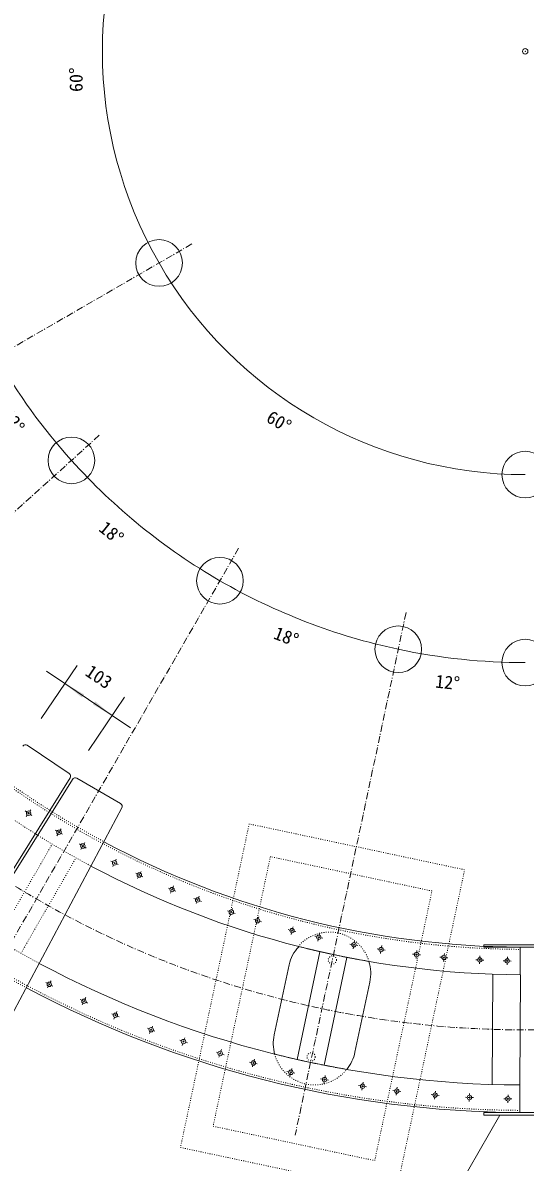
# Model space of a CAD drawing. Units: millimetres, scale not verified. Extents: x -3900 to 3900, y -2750 to 2750.
# Drawn here: x -2361 to -1449, y -1712 to 355 of the extents above; entities that cross this region are included whole.
import ezdxf
from ezdxf.enums import TextEntityAlignment as Align

# ---------------------------------------------------------------- set-up
doc = ezdxf.new("R2010")
doc.units = ezdxf.units.MM
doc.header["$LTSCALE"] = 20
doc.header["$PDMODE"] = 32
doc.header["$PDSIZE"] = 10
doc.linetypes.add('USER5', pattern=[0.208282, 0.069427, -0.138855])
doc.linetypes.add('USER6', pattern=[1.041641, 0.625, -0.208282, 0.069427, -0.138931])
doc.layers.add('0-1_IMPORTED', color=30, linetype='Continuous', lineweight=18)
doc.styles.add('ＭＳ ゴシック', font='')
doc.styles.get('ＭＳ ゴシック').set_extended_font_data('MS Gothic')

msp = doc.modelspace()

# ---------------------------------------------------------------- linework, layer by layer
at = {"layer": '0-1_IMPORTED', "color": 1, "linetype": 'USER6'}
for p, q in [((-2053.76, -46.65), (-3292.75, -761.98)), ((-2222.06, -393.72), (-2942.22, -1042.15)), ((-1968.96, -598.67), (-2453.5, -1437.91)), ((-1664.92, -715.38), (-1866.4, -1663.28))]:
    msp.add_line(p, q, dxfattribs=at)
at = {"layer": '0-1_IMPORTED', "color": 1}
for p, q in [((-2327.4, -907.59), (-2262.23, -810.97)), ((-2317.76, -821.76), (-2284.59, -844.13)), ((-2284.59, -844.13), (-2198.71, -902.06)), ((-2241.51, -965.52), (-2176.34, -868.9)), ((-2198.71, -902.06), (-2165.55, -924.43)), ((-1494.5, -1626.68), (-1667.12, -1925.66))]:
    msp.add_line(p, q, dxfattribs=at)
at = {"layer": '0-1_IMPORTED'}
for p, q in [((-2276.8, -1007.11), (-2352.74, -955.89)), ((-2507.17, -1386.7), (-2275.06, -1015.26)), ((-2386.73, -1456.44), (-2181.11, -1069.71)), ((-2348.03, -1075.55), (-2346.34, -1073.05)), ((-2356.48, -1074.99), (-2353.99, -1076.69)), ((-2354.54, -1085.13), (-2352.85, -1082.64)), ((-2352.1, -1077.97), (-2348.79, -1080.22)), ((-2351.57, -1080.75), (-2349.32, -1077.44)), ((-2346.9, -1081.5), (-2344.4, -1083.19)), ((-2301.47, -1109.99), (-2298.86, -1111.5)), ((-2296.88, -1112.64), (-2293.42, -1114.64)), ((-2296.15, -1115.37), (-2294.15, -1111.91)), ((-2293.01, -1109.93), (-2291.5, -1107.32)), ((-2291.44, -1115.79), (-2288.83, -1117.29)), ((-2298.8, -1119.97), (-2297.29, -1117.35)), ((-2258.17, -1134.99), (-2255.56, -1136.5)), ((-2249.71, -1134.93), (-2248.2, -1132.32)), ((-2255.5, -1144.97), (-2253.99, -1142.35)), ((-2253.58, -1137.64), (-2250.12, -1139.64)), ((-2252.85, -1140.37), (-2250.85, -1136.91)), ((-2248.14, -1140.79), (-2245.53, -1142.29)), ((-2198.14, -1167.38), (-2200.85, -1166.07)), ((-2197.46, -1175.82), (-2196.15, -1173.11)), ((-2192.48, -1170.12), (-2196.08, -1168.38)), ((-2195.15, -1171.05), (-2193.41, -1167.45)), ((-2192.41, -1165.39), (-2191.1, -1162.68)), ((-2187.71, -1172.43), (-2190.42, -1171.12)), ((-2153.11, -1189.35), (-2155.82, -1188.03)), ((-2152.43, -1197.79), (-2151.12, -1195.07)), ((-2147.45, -1192.09), (-2151.05, -1190.34)), ((-2150.12, -1193.02), (-2148.38, -1189.41)), ((-2147.38, -1187.36), (-2146.07, -1184.64)), ((-2142.68, -1194.4), (-2145.39, -1193.08)), ((-2096.55, -1214.95), (-2093.75, -1216.08)), ((-2091.63, -1216.94), (-2087.93, -1218.44)), ((-2090.53, -1219.54), (-2089.03, -1215.84)), ((-2088.17, -1213.72), (-2087.04, -1210.92)), ((-2085.81, -1219.3), (-2083.01, -1220.43)), ((-2092.52, -1224.46), (-2091.39, -1221.66)), ((-2050.19, -1233.68), (-2047.4, -1234.81)), ((-2045.28, -1235.67), (-2041.57, -1237.17)), ((-2044.17, -1238.27), (-2042.67, -1234.57)), ((-2041.82, -1232.45), (-2040.69, -1229.65)), ((-2039.45, -1238.03), (-2036.65, -1239.16)), ((-2046.16, -1243.19), (-2045.03, -1240.39)), ((-1989.19, -1256.41), (-1986.32, -1257.35)), ((-1984.15, -1258.06), (-1980.35, -1259.31)), ((-1982.87, -1260.59), (-1981.63, -1256.79)), ((-1980.91, -1254.62), (-1979.97, -1251.75)), ((-1978.18, -1260.02), (-1975.31, -1260.96)), ((-1984.53, -1265.62), (-1983.59, -1262.76)), ((-1941.54, -1271.89), (-1938.67, -1272.83)), ((-1936.88, -1281.11), (-1935.94, -1278.24)), ((-1936.5, -1273.55), (-1932.7, -1274.79)), ((-1935.23, -1276.07), (-1933.98, -1272.27)), ((-1933.26, -1270.1), (-1932.32, -1267.23)), ((-1930.53, -1275.51), (-1927.66, -1276.45)), ((-1879.01, -1290.37), (-1876.09, -1291.1)), ((-1873.87, -1291.66), (-1869.99, -1292.63)), ((-1873.7, -1299.23), (-1872.97, -1296.3)), ((-1872.41, -1294.08), (-1871.44, -1290.2)), ((-1870.89, -1287.98), (-1870.16, -1285.06)), ((-1867.77, -1293.18), (-1864.84, -1293.91)), ((-1822.38, -1300.08), (-1821.65, -1297.15)), ((-1859.48, -1321), (-1859.89, -1321.42)), ((-1830.5, -1302.47), (-1827.57, -1303.2)), ((-1825.35, -1303.75), (-1821.47, -1304.72)), ((-1825.18, -1311.32), (-1824.45, -1308.4)), ((-1823.9, -1306.18), (-1822.93, -1302.3)), ((-1819.26, -1305.27), (-1816.33, -1306)), ((-1763.86, -1317.06), (-1766.83, -1316.55)), ((-1757.67, -1318.13), (-1761.61, -1317.45)), ((-1760.88, -1324.99), (-1760.37, -1322.02)), ((-1759.98, -1319.76), (-1759.3, -1315.82)), ((-1758.91, -1313.57), (-1758.39, -1310.6)), ((-1752.44, -1319.04), (-1755.42, -1318.52)), ((-1709.57, -1322.27), (-1709.05, -1319.3)), ((-1457.91, -1372.18), (-1457.8, -1322.18)), ((-1862.79, -1526.03), (-1821.21, -1330.4)), ((-1813.88, -1536.43), (-1772.3, -1340.8)), ((-1714.52, -1325.76), (-1717.49, -1325.25)), ((-1708.33, -1326.83), (-1712.27, -1326.15)), ((-1711.54, -1333.69), (-1711.03, -1330.72)), ((-1710.64, -1328.46), (-1709.96, -1324.52)), ((-1703.1, -1327.74), (-1706.08, -1327.22)), ((-1650.1, -1335.1), (-1653.1, -1334.79)), ((-1643.85, -1335.76), (-1647.82, -1335.34)), ((-1646.6, -1342.81), (-1646.28, -1339.81)), ((-1646.04, -1337.54), (-1645.63, -1333.56)), ((-1645.39, -1331.29), (-1645.07, -1328.29)), ((-1638.57, -1336.31), (-1641.57, -1336)), ((-1600.37, -1340.33), (-1603.37, -1340.01)), ((-1594.12, -1340.99), (-1598.1, -1340.57)), ((-1596.32, -1342.76), (-1595.9, -1338.79)), ((-1595.66, -1336.51), (-1595.35, -1333.51)), ((-1588.85, -1341.54), (-1591.85, -1341.22)), ((-1531.25, -1347.32), (-1531.1, -1343.32)), ((-1531.01, -1341.04), (-1530.89, -1338.02)), ((-1480.94, -1342.79), (-1480.82, -1339.77)), ((-1877.4, -1354.25), (-1904.42, -1481.41)), ((-1596.87, -1348.04), (-1596.56, -1345.04)), ((-1538.47, -1345.04), (-1535.45, -1345.16)), ((-1533.17, -1345.24), (-1529.17, -1345.4)), ((-1531.45, -1352.62), (-1531.33, -1349.6)), ((-1526.89, -1345.48), (-1523.88, -1345.6)), ((-1488.4, -1346.79), (-1485.38, -1346.91)), ((-1483.1, -1346.99), (-1479.1, -1347.14)), ((-1481.38, -1354.36), (-1481.26, -1351.35)), ((-1481.18, -1349.07), (-1481.02, -1345.07)), ((-1476.82, -1347.23), (-1473.8, -1347.35)), ((-2310.9, -1385.75), (-2309.59, -1383.04)), ((-1508.38, -1571.91), (-1507.33, -1371.91)), ((-1458.38, -1572.18), (-1457.33, -1372.18)), ((-2316.63, -1387.74), (-2319.34, -1386.43)), ((-2315.95, -1396.18), (-2314.64, -1393.47)), ((-2310.97, -1390.48), (-2314.57, -1388.74)), ((-2313.64, -1391.41), (-2311.9, -1387.81)), ((-2306.2, -1392.79), (-2308.91, -1391.48)), ((-1757.7, -1512.59), (-1730.68, -1385.43)), ((-2253.71, -1418.43), (-2256.43, -1417.12)), ((-2253.04, -1426.87), (-2251.72, -1424.16)), ((-2248.06, -1421.17), (-2251.66, -1419.43)), ((-2250.73, -1422.1), (-2248.98, -1418.5)), ((-2247.99, -1416.44), (-2246.67, -1413.72)), ((-2243.28, -1423.48), (-2246, -1422.16)), ((-2199.47, -1443), (-2196.68, -1444.13)), ((-2194.56, -1444.99), (-2190.85, -1446.49)), ((-2193.45, -1447.59), (-2191.95, -1443.88)), ((-2191.1, -1441.77), (-2189.97, -1438.97)), ((-2195.44, -1452.51), (-2194.31, -1449.71)), ((-2188.73, -1447.35), (-2185.93, -1448.48)), ((-2126.2, -1467.99), (-2125.07, -1465.19)), ((-2134.57, -1469.23), (-2131.78, -1470.36)), ((-2130.54, -1478.73), (-2129.41, -1475.94)), ((-2129.66, -1471.21), (-2125.95, -1472.71)), ((-2128.55, -1473.82), (-2127.05, -1470.11)), ((-2123.83, -1473.57), (-2121.03, -1474.7)), ((-2067.68, -1489.29), (-2066.74, -1486.42)), ((-2075.95, -1491.08), (-2073.09, -1492.02)), ((-2071.29, -1500.3), (-2070.35, -1497.43)), ((-2070.92, -1492.74), (-2067.12, -1493.99)), ((-2069.64, -1495.26), (-2068.39, -1491.46)), ((-2064.94, -1494.7), (-2062.08, -1495.64)), ((-2001.11, -1510.92), (-2000.16, -1508.05)), ((-2009.38, -1512.71), (-2006.51, -1513.66)), ((-2004.72, -1521.93), (-2003.78, -1519.06)), ((-2004.34, -1514.37), (-2000.54, -1515.62)), ((-2003.07, -1516.89), (-2001.82, -1513.09)), ((-1998.37, -1516.33), (-1995.5, -1517.27)), ((-1941.08, -1528.14), (-1940.35, -1525.21)), ((-1949.2, -1530.53), (-1946.27, -1531.26)), ((-1944.05, -1531.81), (-1940.17, -1532.78)), ((-1943.88, -1539.38), (-1943.15, -1536.45)), ((-1942.6, -1534.24), (-1941.63, -1530.36)), ((-1937.95, -1533.33), (-1935.03, -1534.06)), ((-1881.28, -1547.46), (-1878.35, -1548.19)), ((-1876.13, -1548.75), (-1872.25, -1549.71)), ((-1874.68, -1551.17), (-1873.71, -1547.29)), ((-1873.15, -1545.07), (-1872.42, -1542.15)), ((-1875.96, -1556.32), (-1875.23, -1553.39)), ((-1870.03, -1550.27), (-1867.11, -1551)), ((-1817.02, -1561.54), (-1819.99, -1561.03)), ((-1810.83, -1562.62), (-1814.77, -1561.93)), ((-1814.04, -1569.47), (-1813.53, -1566.5)), ((-1813.14, -1564.25), (-1812.46, -1560.31)), ((-1812.07, -1558.05), (-1811.55, -1555.08)), ((-1805.6, -1563.52), (-1808.58, -1563.01)), ((-1743.13, -1570.21), (-1742.62, -1567.24)), ((-1748.09, -1573.7), (-1751.06, -1573.19)), ((-1741.89, -1574.77), (-1745.83, -1574.09)), ((-1745.11, -1581.63), (-1744.59, -1578.65)), ((-1744.2, -1576.4), (-1743.52, -1572.46)), ((-1736.67, -1575.68), (-1739.64, -1575.16)), ((-1686.17, -1582.69), (-1689.17, -1582.37)), ((-1679.92, -1583.34), (-1683.9, -1582.93)), ((-1682.67, -1590.4), (-1682.36, -1587.4)), ((-1682.12, -1585.12), (-1681.7, -1581.15)), ((-1681.46, -1578.87), (-1681.15, -1575.87)), ((-1674.65, -1583.9), (-1677.65, -1583.58)), ((-1616.56, -1590), (-1619.56, -1589.69)), ((-1610.31, -1590.66), (-1614.28, -1590.24)), ((-1612.5, -1592.44), (-1612.09, -1588.46)), ((-1611.85, -1586.19), (-1611.53, -1583.19)), ((-1605.03, -1591.21), (-1608.03, -1590.9)), ((-1549.73, -1590.54), (-1549.61, -1587.52)), ((-1479.77, -1592.98), (-1479.66, -1589.96)), ((-1458.5, -1622.18), (-1458.38, -1572.18)), ((-1613.06, -1597.71), (-1612.74, -1594.71)), ((-1557.19, -1594.54), (-1554.17, -1594.66)), ((-1551.89, -1594.74), (-1547.89, -1594.89)), ((-1550.17, -1602.11), (-1550.05, -1599.1)), ((-1549.97, -1596.82), (-1549.81, -1592.82)), ((-1545.61, -1594.98), (-1542.59, -1595.1)), ((-1487.23, -1596.98), (-1484.22, -1597.1)), ((-1481.93, -1597.19), (-1477.93, -1597.34)), ((-1480.21, -1604.56), (-1480.1, -1601.54)), ((-1480.01, -1599.26), (-1479.86, -1595.26)), ((-1475.65, -1597.42), (-1472.64, -1597.54))]:
    msp.add_line(p, q, dxfattribs=at)
at = {"layer": '0-1_IMPORTED', "linetype": 'USER5'}
for p, q in [((-2407.65, -1308.5), (-2307.65, -1135.29)), ((-2364.35, -1333.5), (-2264.35, -1160.29))]:
    msp.add_line(p, q, dxfattribs=at)
at = {"layer": '0-1_IMPORTED'}
for points in [[(-2270.82, -1017.91), (-2270.82, -1017.91), (-2502.92, -1389.35), (-2502.92, -1389.35)], [(-2183.41, -1061.7), (-2262.74, -1015.9), (-2262.74, -1015.9)]]:
    msp.add_lwpolyline(points, dxfattribs=at)
at = {"layer": '0-1_IMPORTED', "linetype": 'USER5'}
for points in [[(-1558.56, -1181.76), (-1949.82, -1098.59), (-2074.57, -1685.48), (-1683.31, -1768.65)], [(-1617.87, -1220.27), (-1911.31, -1157.9), (-2015.27, -1646.97), (-1721.82, -1709.34)]]:
    msp.add_lwpolyline(points, close=True, dxfattribs=at)
at = {"layer": '0-1_IMPORTED'}
for points in [[(-1523.5, -1317.72), (-1373.5, -1317.72), (-1373.5, -1322.22), (-1523.5, -1322.22)], [(-1523.5, -1622.18), (-1373.5, -1622.18), (-1373.5, -1626.68), (-1523.5, -1626.68)]]:
    msp.add_lwpolyline(points, close=True, dxfattribs=at)
at = {"layer": '0-1_IMPORTED', "color": 1, "linetype": 'USER6'}
msp.add_circle((-1448.5, 302.8), 1775, dxfattribs=at)
at = {"layer": '0-1_IMPORTED', "color": 1}
for centre in [(-2113.44, -81.1), (-2272.51, -439.15), (-1448.5, -465), (-2002.91, -657.47), (-1679.04, -781.79), (-1448.5, -806.02)]:
    msp.add_circle(centre, 42.34, dxfattribs=at)
at = {"layer": '0-1_IMPORTED'}
for centre in [(-2350.44, -1079.09), (-2295.15, -1113.64), (-2251.85, -1138.64), (-2194.28, -1169.25), (-2149.25, -1191.22), (-2089.78, -1217.69), (-2043.42, -1236.42), (-1982.25, -1258.69), (-1934.6, -1274.17), (-1871.93, -1292.14), (-1823.41, -1304.24), (-1759.64, -1317.79), (-1710.3, -1326.49), (-1645.83, -1335.55), (-1596.11, -1340.78), (-1531.17, -1345.32), (-1481.1, -1347.07), (-2312.77, -1389.61), (-2249.86, -1420.3), (-2192.7, -1445.74), (-2127.8, -1471.96), (-2069.02, -1493.36), (-2002.44, -1514.99), (-1942.11, -1532.3), (-1874.19, -1549.23), (-1812.8, -1562.28), (-1743.86, -1574.43), (-1681.91, -1583.13), (-1612.3, -1590.45), (-1549.89, -1594.82), (-1479.93, -1597.26)]:
    msp.add_circle(centre, 4, dxfattribs=at)
at = {"layer": '0-1_IMPORTED', "linetype": 'USER5'}
for centre in [(-1798.84, -1345.39), (-1837.24, -1521.25)]:
    msp.add_circle(centre, 7.5, dxfattribs=at)
at = {"layer": '0-1_IMPORTED', "color": 1}
for radius, start, end in [(767.8, 149.99998, 209.99998), (767.8, 209.99998, 269.99999), (1108.82, 209.99999, 221.99998), (1108.82, 221.99998, 239.99998), (1108.82, 239.99998, 257.99999), (1108.82, 257.99999, 269.99998)]:
    msp.add_arc((-1448.5, 302.8), radius, start, end, dxfattribs=at)
at = {"layer": '0-1_IMPORTED', "linetype": 'USER5'}
for centre, radius, start, end in [((-1448.5, 302.8), 1629, 210.35257, 269.6735), ((-1448.5, 302.8), 1625, 210.35257, 241.91185), ((-1448.5, 302.8), 1675, 210.34187, 241.91448), ((-1448.5, 302.8), 1875, 210.30574, 241.9236), ((-1448.5, 302.8), 1925, 210.29762, 241.92559), ((-1448.5, 302.8), 1921, 210.29762, 269.70234), ((-1804.04, -1369.84), 75, 78.00112, 139.05829), ((-1804.04, -1369.84), 75, 16.94124, 78.00117), ((-1485.67, 155.95), 1523.52, 255.7499, 255.7967), ((-1448.5, 302.79), 1675, 255.7967, 260.24544), ((-1831.06, -1497), 75, 194.78328, 258.0011), ((-1448.5, 302.78), 1874.98, 255.95347, 260.04627), ((-1831.06, -1497), 75, 258.00101, 321.21676)]:
    msp.add_arc(centre, radius, start, end, dxfattribs=at)
at = {"layer": '0-1_IMPORTED'}
for centre, radius, start, end in [((-2356.09, -960.86), 6, 55.99975, 143.99997), ((-2280.15, -1012.08), 6, 327.99933, 56.00008), ((-2265.74, -1021.09), 6, 60.00074, 148.00017), ((-2186.41, -1066.89), 6, 331.99976, 60.00036), ((-1448.5, 302.8), 1625, 241.91185, 269.67226), ((-1448.5, 302.8), 1675, 241.91448, 269.67891), ((-1811.67, -1368.22), 67.2, 135.86224, 168.00097), ((-1448.5, 302.79), 1675, 255.7967, 260.24544), ((-1448.5, 302.8), 1875, 241.9236, 269.69799), ((-1804.03, -1369.84), 75, 348.00108, 16.94262), ((-1448.5, 302.8), 1925, 241.92559, 269.70234), ((-1831.07, -1497), 75, 168.00101, 194.78428), ((-1448.5, 302.78), 1874.98, 255.95347, 260.04627), ((-1831.06, -1497), 75, 321.21454, 348.0011)]:
    msp.add_arc(centre, radius, start, end, dxfattribs=at)
msp.add_point((-1448.5, 302.8), dxfattribs=at)
at = {"layer": '0-1_IMPORTED', "color": 1}
for points in [[(-2284.59, -844.13), (-2249.48, -863.6), (-2253.39, -869.4)], [(-2198.71, -902.06), (-2233.48, -881.99), (-2229.47, -876.25)]]:
    msp.add_solid(points, dxfattribs=at)

# ---------------------------------------------------------------- texts
at = {"layer": '0-1_IMPORTED', "color": 7, "style": 'ＭＳ ゴシック'}
for s, rotation, p in [('60°', 89.999, (-2245.07, 229.15)), ('12°', 306, (-2406.87, -360.32)), ('60°', 330, (-1924.4, -374.15)), ('18°', 321, (-2229.06, -571.38)), ('18°', 339, (-1909.86, -768.63)), ('103', 326, (-2253.48, -833.85)), ('12°', 354, (-1613.57, -858.34))]:
    msp.add_text(s, height=23.88, rotation=rotation, dxfattribs=at).set_placement(p, align=Align.BOTTOM_LEFT)

doc.saveas('drawing.dxf')
